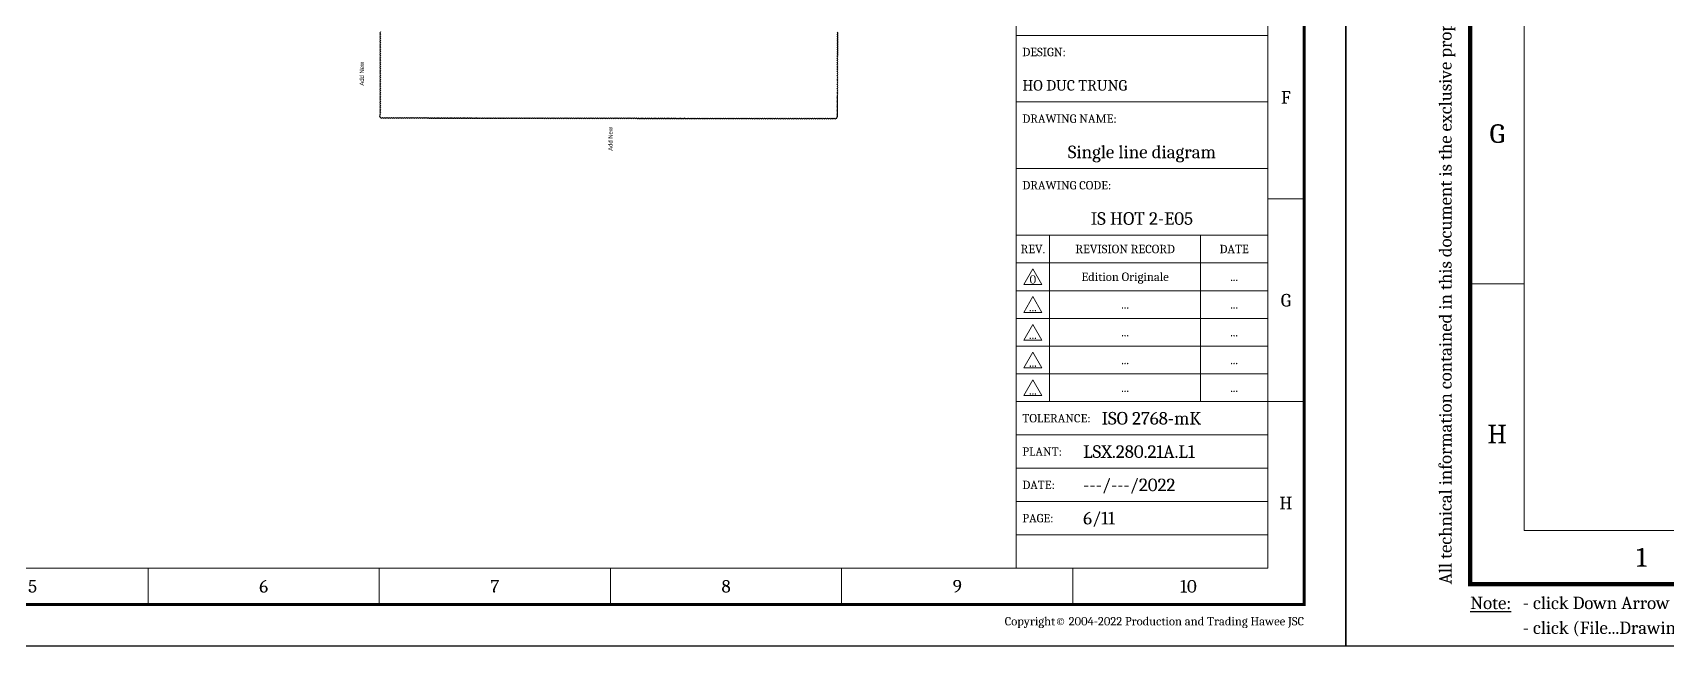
# Model space of a CAD drawing. Header units: millimetres. Extents: x -116965 to 323937, y 291661 to 566926.
# Drawn here: x -55126 to -49668, y 312088 to 314138 of the extents above; entities that cross this region are included whole.
import ezdxf
from ezdxf.enums import TextEntityAlignment as Align

# ---------------------------------------------------------------- set-up
doc = ezdxf.new("R2010")
doc.units = ezdxf.units.MM
doc.layers.get('0').update_dxf_attribs({"lineweight": 18})
doc.layers.add('HV-MV Equipment', color=4, linetype='Continuous', lineweight=9)
doc.layers.add('Text 2', color=2, linetype='Continuous')
doc.styles.add('Hel-Con', font='')
doc.styles.add('hwBorder', font='Cambria.ttf')
doc.styles.get('Hel-Con').set_extended_font_data('VNI-Helve-Condense')

# ---------------------------------------------------------------- blocks, each defined once
blk = doc.blocks.new('*U1980')
at = {"color": 5}
for p, q in [((285.68, 53.41), (281.34, 53.41)), ((10, 29.2), (14.34, 29.2)), ((285.68, 29.2), (281.34, 29.2)), ((147.84, 5), (147.84, 9.34)), ((175.41, 5), (175.41, 9.34)), ((202.98, 5), (202.98, 9.34)), ((230.54, 5), (230.54, 9.34)), ((258.11, 5), (258.11, 9.34))]:
    blk.add_line(p, q, dxfattribs=at)
at = {"color": 5, "const_width": 0.35}
blk.add_lwpolyline([(10, 198.62), (285.68, 198.62), (285.68, 5), (10, 5)], close=True, dxfattribs=at)
at = {"color": 5}
for points in [[(14.34, 194.28), (281.34, 194.28), (281.34, 9.34), (14.34, 9.34)], [(251.34, 72.9), (281.34, 72.9), (281.34, 80.85), (251.34, 80.85)], [(251.34, 64.96), (281.34, 64.96), (281.34, 72.9), (251.34, 72.9)], [(251.34, 57.01), (281.34, 57.01), (281.34, 64.96), (251.34, 64.96)], [(251.34, 49.07), (281.34, 49.07), (281.34, 57.01), (251.34, 57.01)], [(251.34, 49.07), (255.34, 49.07), (255.34, 45.76), (251.34, 45.76)], [(255.34, 49.07), (273.34, 49.07), (273.34, 45.76), (255.34, 45.76)], [(273.34, 49.07), (281.34, 49.07), (281.34, 45.76), (273.34, 45.76)], [(251.34, 45.76), (255.34, 45.76), (255.34, 42.44), (251.34, 42.44)], [(255.34, 45.76), (273.34, 45.76), (273.34, 42.44), (255.34, 42.44)], [(273.34, 45.76), (281.34, 45.76), (281.34, 42.44), (273.34, 42.44)], [(251.34, 42.44), (255.34, 42.44), (255.34, 39.13), (251.34, 39.13)], [(255.34, 42.44), (273.34, 42.44), (273.34, 39.13), (255.34, 39.13)], [(273.34, 42.44), (281.34, 42.44), (281.34, 39.13), (273.34, 39.13)], [(251.34, 39.13), (255.34, 39.13), (255.34, 35.82), (251.34, 35.82)], [(255.34, 39.13), (273.34, 39.13), (273.34, 35.82), (255.34, 35.82)], [(273.34, 39.13), (281.34, 39.13), (281.34, 35.82), (273.34, 35.82)], [(251.34, 35.82), (255.34, 35.82), (255.34, 32.51), (251.34, 32.51)], [(255.34, 35.82), (273.34, 35.82), (273.34, 32.51), (255.34, 32.51)], [(273.34, 35.82), (281.34, 35.82), (281.34, 32.51), (273.34, 32.51)], [(251.34, 32.51), (255.34, 32.51), (255.34, 29.2), (251.34, 29.2)], [(255.34, 32.51), (273.34, 32.51), (273.34, 29.2), (255.34, 29.2)], [(273.34, 32.51), (281.34, 32.51), (281.34, 29.2), (273.34, 29.2)], [(251.34, 29.2), (281.34, 29.2), (281.34, 25.23), (251.34, 25.23)], [(251.34, 25.23), (281.34, 25.23), (281.34, 21.26), (251.34, 21.26)], [(251.34, 21.26), (281.34, 21.26), (281.34, 17.28), (251.34, 17.28)], [(251.34, 17.28), (281.34, 17.28), (281.34, 13.31), (251.34, 13.31)], [(251.34, 13.31), (281.34, 13.31), (281.34, 9.34), (251.34, 9.34)]]:
    blk.add_lwpolyline(points, close=True, dxfattribs=at)
at = {"color": 253}
for points in [[(253.34, 45.04), (252.26, 43.16), (254.42, 43.16)], [(253.34, 41.73), (252.26, 39.85), (254.42, 39.85)], [(253.34, 38.42), (252.26, 36.54), (254.42, 36.54)], [(253.34, 35.11), (252.26, 33.23), (254.42, 33.23)], [(253.34, 31.8), (252.26, 29.92), (254.42, 29.92)]]:
    blk.add_lwpolyline(points, close=True, dxfattribs=at)
at = {"layer": 'Defpoints', "color": 4}
blk.add_lwpolyline([(0, 203.62), (290.68, 203.62), (290.68, 0), (0, 0)], close=True, dxfattribs=at)
at = {"color": 253, "style": 'hwBorder'}
blk.add_text('All technical information contained in this document is the exclusive property of HAWEE PRODUCTION & TRADING JSC and may neither be used nor disclosed without its prior written consent. ', height=1, rotation=90, dxfattribs=at).set_placement((8, 5), align=Align.MIDDLE_LEFT)
for s, height, p in [('DESIGN:', 1, (252.09, 70.92)), ('HO DUC TRUNG', 1.25, (252.09, 66.94)), ('DRAWING NAME:', 1, (252.09, 62.97)), ('DRAWING CODE:', 1, (252.09, 55.02)), ('TOLERANCE:', 1, (252.09, 27.22)), ('PLANT:', 1, (252.09, 23.24)), ('LSX.280.21A.L1', 1.5, (259.34, 23.24)), ('DATE:', 1, (252.09, 19.27)), ('---/---/2022', 1.5, (259.34, 19.27)), ('PAGE:', 1, (252.09, 15.3))]:
    blk.add_text(s, height=height, dxfattribs=at).set_placement(p, align=Align.MIDDLE_LEFT)
for s, height, p in [('F', 1.5, (283.51, 65.51)), ('REV.', 1, (253.34, 47.41)), ('REVISION RECORD', 1, (264.34, 47.41)), ('DATE', 1, (277.34, 47.41)), ('G', 1.5, (12.17, 41.3)), ('G', 1.5, (283.51, 41.3)), ('H', 1.5, (12.17, 17.1)), ('H', 1.5, (283.51, 17.1)), ('1', 1.5, (23.78, 7.17)), ('5', 1.5, (134.06, 7.17)), ('6', 1.5, (161.62, 7.17)), ('7', 1.5, (189.19, 7.17)), ('8', 1.5, (216.76, 7.17)), ('9', 1.5, (244.33, 7.17)), ('10', 1.5, (271.89, 7.17))]:
    blk.add_text(s, height=height, dxfattribs=at).set_placement(p, align=Align.MIDDLE_CENTER)
blk.add_text('Copyright© 2004-2022 Production and Trading Hawee JSC', height=1, dxfattribs=at).set_placement((285.68, 3), align=Align.MIDDLE_RIGHT)
at = {"color": 6, "style": 'hwBorder', "flags": 8}
for tag, p in [("DWG'SNAME", (266.34, 59)), ("DWG'SCODE2", (266.34, 51.05))]:
    blk.add_attdef(tag, text='', height=1.5, dxfattribs=at).set_placement(p, align=Align.MIDDLE_CENTER)
at = {"color": 253, "style": 'hwBorder', "flags": 8}
for tag, p in [('REV_0', (253.34, 43.79)), ('REV_MODIFY0', (264.34, 44.1)), ('REV_DATE0', (277.34, 44.1)), ('REV_1', (253.34, 40.48)), ('REV_MODIFY1', (264.34, 40.79)), ('REV_DATE1', (277.34, 40.79)), ('REV_2', (253.34, 37.17)), ('REV_MODIFY2', (264.34, 37.48)), ('REV_DATE2', (277.34, 37.48)), ('REV_3', (253.34, 33.86)), ('REV_MODIFY3', (264.34, 34.17)), ('REV_DATE3', (277.34, 34.17)), ('REV_4', (253.34, 30.55)), ('REV_MODIFY4', (264.34, 30.86)), ('REV_DATE4', (277.34, 30.86))]:
    blk.add_attdef(tag, text='', height=1, dxfattribs=at).set_placement(p, align=Align.MIDDLE_CENTER)
at = {"color": 6, "style": 'hwBorder', "flags": 8}
for tag, p in [('TOLERANCE', (261.54, 27.22)), ('PAGE', (259.34, 15.3))]:
    blk.add_attdef(tag, text='', height=1.5, dxfattribs=at).set_placement(p, align=Align.MIDDLE_LEFT)
at = {"layer": 'Defpoints', "color": 253, "style": 'hwBorder'}
for s, p in [('%%UNote:', (10, 3.5)), ('- click Down Arrow or press the key combination (Ctrl+1) to choose other layouts.', (14.23, 3.5)), ('- click (File...Drawing...Properties...Custome) to change informations on this border.', (14.23, 1.5))]:
    blk.add_text(s, height=1, dxfattribs=at).set_placement(p, align=Align.MIDDLE_LEFT)

msp = doc.modelspace()

# ---------------------------------------------------------------- linework, layer by layer
at = {"layer": 'Text 2', "color": 32, "true_color": 0xcd6928}
msp.add_lwpolyline([(-53964.60873, 314141.114645, 0.52056705), (-53964.60873, 314133.86852, 0.52056705), (-53964.60873, 314126.622394, 0.52056705), (-53964.60873, 314119.376268, 0.52056705), (-53964.60873, 314112.130143, 0.52056705), (-53964.60873, 314104.884017, 0.52056705), (-53964.60873, 314097.637891, 0.52056705), (-53964.60873, 314090.391766, 0.52056705), (-53964.60873, 314083.14564, 0.52056705), (-53964.60873, 314075.899514, 0.52056705), (-53964.60873, 314068.653389, 0.52056705), (-53964.60873, 314061.407263, 0.52056705), (-53964.60873, 314054.161137, 0.52056705), (-53964.60873, 314046.915012, 0.52056705), (-53964.60873, 314039.668886, 0.52056705), (-53964.60873, 314032.42276, 0.52056705), (-53964.60873, 314025.176635, 0.52056705), (-53964.60873, 314017.930509, 0.52056705), (-53964.60873, 314010.684383, 0.52056705), (-53964.60873, 314003.438258, 0.52056705), (-53964.60873, 313996.192132, 0.52056705), (-53964.60873, 313988.946006, 0.52056705), (-53964.60873, 313981.699881, 0.52056705), (-53964.60873, 313974.453755, 0.52056705), (-53964.60873, 313967.207629, 0.52056705), (-53964.60873, 313959.961503, 0.52056705), (-53964.60873, 313952.715378, 0.52056705), (-53964.60873, 313945.469252, 0.52056705), (-53964.60873, 313938.223126, 0.52056705), (-53964.60873, 313930.977001, 0.52056705), (-53964.60873, 313923.730875, 0.52056705), (-53964.60873, 313916.484749, 0.52056705), (-53964.60873, 313909.238624, 0.52056705), (-53964.60873, 313901.992498, 0.52056705), (-53964.60873, 313894.746372, 0.52056705), (-53964.60873, 313887.500247, 0.52056705), (-53964.60873, 313880.254121, 0.52056705), (-53964.60873, 313873.007995, 0.52056705), (-53964.60873, 313865.76187, 0.52056705), (-53964.60873, 313855.018701, 0.52056705), (-53957.362614, 313855.007103, 0.52056705), (-53950.116497, 313854.995505, 0.52056705), (-53942.870381, 313854.983907, 0.52056705), (-53935.624265, 313854.972309, 0.52056705), (-53928.378148, 313854.960711, 0.52056705), (-53921.132032, 313854.949113, 0.52056705), (-53913.885915, 313854.937515, 0.52056705), (-53906.639799, 313854.925917, 0.52056705), (-53899.393683, 313854.914319, 0.52056705), (-53892.147566, 313854.902721, 0.52056705), (-53884.90145, 313854.891124, 0.52056705), (-53877.655333, 313854.879526, 0.52056705), (-53870.409217, 313854.867928, 0.52056705), (-53863.163101, 313854.85633, 0.52056705), (-53855.916984, 313854.844732, 0.52056705), (-53848.670868, 313854.833134, 0.52056705), (-53841.424752, 313854.821536, 0.52056705), (-53834.178635, 313854.809938, 0.52056705), (-53826.932519, 313854.79834, 0.52056705), (-53819.686402, 313854.786742, 0.52056705), (-53812.440286, 313854.775144, 0.52056705), (-53805.19417, 313854.763546, 0.52056705), (-53797.948053, 313854.751948, 0.52056705), (-53790.701937, 313854.74035, 0.52056705), (-53783.45582, 313854.728753, 0.52056705), (-53776.209704, 313854.717155, 0.52056705), (-53768.963588, 313854.705557, 0.52056705), (-53761.717471, 313854.693959, 0.52056705), (-53754.471355, 313854.682361, 0.52056705), (-53747.225238, 313854.670763, 0.52056705), (-53739.979122, 313854.659165, 0.52056705), (-53732.733006, 313854.647567, 0.52056705), (-53725.486889, 313854.635969, 0.52056705), (-53718.240773, 313854.624371, 0.52056705), (-53710.994656, 313854.612773, 0.52056705), (-53703.74854, 313854.601175, 0.52056705), (-53696.502424, 313854.589577, 0.52056705), (-53689.256307, 313854.577979, 0.52056705), (-53682.010191, 313854.566382, 0.52056705), (-53674.764074, 313854.554784, 0.52056705), (-53667.517958, 313854.543186, 0.52056705), (-53660.271842, 313854.531588, 0.52056705), (-53653.025725, 313854.51999, 0.52056705), (-53645.779609, 313854.508392, 0.52056705), (-53638.533492, 313854.496794, 0.52056705), (-53631.287376, 313854.485196, 0.52056705), (-53624.04126, 313854.473598, 0.52056705), (-53616.795143, 313854.462, 0.52056705), (-53609.549027, 313854.450402, 0.52056705), (-53602.30291, 313854.438804, 0.52056705), (-53595.056794, 313854.427206, 0.52056705), (-53587.810678, 313854.415608, 0.52056705), (-53580.564561, 313854.404011, 0.52056705), (-53573.318445, 313854.392413, 0.52056705), (-53566.072328, 313854.380815, 0.52056705), (-53558.826212, 313854.369217, 0.52056705), (-53551.580096, 313854.357619, 0.52056705), (-53544.333979, 313854.346021, 0.52056705), (-53537.087863, 313854.334423, 0.52056705), (-53529.841746, 313854.322825, 0.52056705), (-53522.59563, 313854.311227, 0.52056705), (-53515.349514, 313854.299629, 0.52056705), (-53508.103397, 313854.288031, 0.52056705), (-53500.857281, 313854.276433, 0.52056705), (-53493.611164, 313854.264835, 0.52056705), (-53486.365048, 313854.253237, 0.52056705), (-53479.118932, 313854.24164, 0.52056705), (-53471.872815, 313854.230042, 0.52056705), (-53464.626699, 313854.218444, 0.52056705), (-53457.380583, 313854.206846, 0.52056705), (-53450.134466, 313854.195248, 0.52056705), (-53442.88835, 313854.18365, 0.52056705), (-53435.642233, 313854.172052, 0.52056705), (-53428.396117, 313854.160454, 0.52056705), (-53421.150001, 313854.148856, 0.52056705), (-53413.903884, 313854.137258, 0.52056705), (-53406.657768, 313854.12566, 0.52056705), (-53399.411651, 313854.114062, 0.52056705), (-53392.165535, 313854.102464, 0.52056705), (-53384.919419, 313854.090866, 0.52056705), (-53377.673302, 313854.079269, 0.52056705), (-53370.427186, 313854.067671, 0.52056705), (-53363.181069, 313854.056073, 0.52056705), (-53355.934953, 313854.044475, 0.52056705), (-53348.688837, 313854.032877, 0.52056705), (-53341.44272, 313854.021279, 0.52056705), (-53334.196604, 313854.009681, 0.52056705), (-53326.950487, 313853.998083, 0.52056705), (-53319.704371, 313853.986485, 0.52056705), (-53312.458255, 313853.974887, 0.52056705), (-53305.212138, 313853.963289, 0.52056705), (-53297.966022, 313853.951691, 0.52056705), (-53290.719905, 313853.940093, 0.52056705), (-53283.473789, 313853.928495, 0.52056705), (-53276.227673, 313853.916898, 0.52056705), (-53268.981556, 313853.9053, 0.52056705), (-53261.73544, 313853.893702, 0.52056705), (-53254.489323, 313853.882104, 0.52056705), (-53247.243207, 313853.870506, 0.52056705), (-53239.997091, 313853.858908, 0.52056705), (-53232.750974, 313853.84731, 0.52056705), (-53225.504858, 313853.835712, 0.52056705), (-53218.258741, 313853.824114, 0.52056705), (-53211.012625, 313853.812516, 0.52056705), (-53203.766509, 313853.800918, 0.52056705), (-53196.520392, 313853.78932, 0.52056705), (-53189.274276, 313853.777722, 0.52056705), (-53182.028159, 313853.766124, 0.52056705), (-53174.782043, 313853.754527, 0.52056705), (-53167.535927, 313853.742929, 0.52056705), (-53160.28981, 313853.731331, 0.52056705), (-53153.043694, 313853.719733, 0.52056705), (-53145.797577, 313853.708135, 0.52056705), (-53138.551461, 313853.696537, 0.52056705), (-53131.305345, 313853.684939, 0.52056705), (-53124.059228, 313853.673341, 0.52056705), (-53116.813112, 313853.661743, 0.52056705), (-53109.566995, 313853.650145, 0.52056705), (-53102.320879, 313853.638547, 0.52056705), (-53095.074763, 313853.626949, 0.52056705), (-53087.828646, 313853.615351, 0.52056705), (-53080.58253, 313853.603753, 0.52056705), (-53073.336414, 313853.592156, 0.52056705), (-53066.090297, 313853.580558, 0.52056705), (-53058.844181, 313853.56896, 0.52056705), (-53051.598064, 313853.557362, 0.52056705), (-53044.351948, 313853.545764, 0.52056705), (-53037.105832, 313853.534166, 0.52056705), (-53029.859715, 313853.522568, 0.52056705), (-53022.613599, 313853.51097, 0.52056705), (-53015.367482, 313853.499372, 0.52056705), (-53008.121366, 313853.487774, 0.52056705), (-53000.87525, 313853.476176, 0.52056705), (-52993.629133, 313853.464578, 0.52056705), (-52986.383017, 313853.45298, 0.52056705), (-52979.1369, 313853.441383, 0.52056705), (-52971.890784, 313853.429785, 0.52056705), (-52964.644668, 313853.418187, 0.52056705), (-52957.398551, 313853.406589, 0.52056705), (-52950.152435, 313853.394991, 0.52056705), (-52942.906318, 313853.383393, 0.52056705), (-52935.660202, 313853.371795, 0.52056705), (-52928.414086, 313853.360197, 0.52056705), (-52921.167969, 313853.348599, 0.52056705), (-52913.921853, 313853.337001, 0.52056705), (-52906.675736, 313853.325403, 0.52056705), (-52899.42962, 313853.313805, 0.52056705), (-52892.183504, 313853.302207, 0.52056705), (-52884.937387, 313853.290609, 0.52056705), (-52877.691271, 313853.279012, 0.52056705), (-52870.445154, 313853.267414, 0.52056705), (-52863.199038, 313853.255816, 0.52056705), (-52855.952922, 313853.244218, 0.52056705), (-52848.706805, 313853.23262, 0.52056705), (-52841.460689, 313853.221022, 0.52056705), (-52834.214572, 313853.209424, 0.52056705), (-52826.968456, 313853.197826, 0.52056705), (-52819.72234, 313853.186228, 0.52056705), (-52812.476223, 313853.17463, 0.52056705), (-52805.230107, 313853.163032, 0.52056705), (-52797.98399, 313853.151434, 0.52056705), (-52790.737874, 313853.139836, 0.52056705), (-52783.491758, 313853.128238, 0.52056705), (-52776.245641, 313853.116641, 0.52056705), (-52768.999525, 313853.105043, 0.52056705), (-52761.753408, 313853.093445, 0.52056705), (-52754.507292, 313853.081847, 0.52056705), (-52747.261176, 313853.070249, 0.52056705), (-52740.015059, 313853.058651, 0.52056705), (-52732.768943, 313853.047053, 0.52056705), (-52725.522826, 313853.035455, 0.52056705), (-52718.27671, 313853.023857, 0.52056705), (-52711.030594, 313853.012259, 0.52056705), (-52703.784477, 313853.000661, 0.52056705), (-52696.538361, 313852.989063, 0.52056705), (-52689.292245, 313852.977465, 0.52056705), (-52682.046128, 313852.965867, 0.52056705), (-52674.800012, 313852.95427, 0.52056705), (-52667.553895, 313852.942672, 0.52056705), (-52660.307779, 313852.931074, 0.52056705), (-52653.061663, 313852.919476, 0.52056705), (-52645.815546, 313852.907878, 0.52056705), (-52638.56943, 313852.89628, 0.52056705), (-52631.323313, 313852.884682, 0.52056705), (-52624.077197, 313852.873084, 0.52056705), (-52616.831081, 313852.861486, 0.52056705), (-52609.584964, 313852.849888, 0.52056705), (-52602.338848, 313852.83829, 0.52056705), (-52595.092731, 313852.826692, 0.52056705), (-52587.846615, 313852.815094, 0.52056705), (-52580.600499, 313852.803496, 0.52056705), (-52573.354382, 313852.791899, 0.52056705), (-52566.108266, 313852.780301, 0.52056705), (-52558.862149, 313852.768703, 0.52056705), (-52551.616033, 313852.757105, 0.52056705), (-52544.369917, 313852.745507, 0.52056705), (-52537.1238, 313852.733909, 0.52056705), (-52529.877684, 313852.722311, 0.52056705), (-52522.631567, 313852.710713, 0.52056705), (-52515.385451, 313852.699115, 0.52056705), (-52508.139335, 313852.687517, 0.52056705), (-52500.893218, 313852.675919, 0.52056705), (-52493.647102, 313852.664321, 0.52056705), (-52486.400985, 313852.652723, 0.52056705), (-52479.154869, 313852.641125, 0.52056705), (-52471.908753, 313852.629528, 0.52056705), (-52464.662636, 313852.61793, 0.52056705), (-52457.41652, 313852.606332, 0.52056705), (-52450.170403, 313852.594734, 0.52056705), (-52442.924287, 313852.583136, 0.52056705), (-52440.309885, 313857.227946, 0.52056705), (-52440.282953, 313864.474022, 0.52056705), (-52440.256022, 313871.720097, 0.52056705), (-52440.22909, 313878.966173, 0.52056705), (-52440.202158, 313886.212248, 0.52056705), (-52440.175227, 313893.458324, 0.52056705), (-52440.148295, 313900.7044, 0.52056705), (-52440.121364, 313907.950475, 0.52056705), (-52440.094432, 313915.196551, 0.52056705), (-52440.0675, 313922.442627, 0.52056705), (-52440.040569, 313929.688702, 0.52056705), (-52440.013637, 313936.934778, 0.52056705), (-52439.986705, 313944.180853, 0.52056705), (-52439.959774, 313951.426929, 0.52056705), (-52439.932842, 313958.673005, 0.52056705), (-52439.905911, 313965.91908, 0.52056705), (-52439.878979, 313973.165156, 0.52056705), (-52439.852047, 313980.411232, 0.52056705), (-52439.825116, 313987.657307, 0.52056705), (-52439.798184, 313994.903383, 0.52056705), (-52439.771253, 314002.149459, 0.52056705), (-52439.744321, 314009.395534, 0.52056705), (-52439.717389, 314016.64161, 0.52056705), (-52439.690458, 314023.887685, 0.52056705), (-52439.663526, 314031.133761, 0.52056705), (-52439.636594, 314038.379837, 0.52056705), (-52439.609663, 314045.625912, 0.52056705), (-52439.582731, 314052.871988, 0.52056705), (-52439.5558, 314060.118064, 0.52056705), (-52439.528868, 314067.364139, 0.52056705), (-52439.501936, 314074.610215, 0.52056705), (-52439.475005, 314081.85629, 0.52056705), (-52439.448073, 314089.102366, 0.52056705), (-52439.421142, 314096.348442, 0.52056705), (-52439.39421, 314103.594517, 0.52056705), (-52439.367278, 314110.840593, 0.52056705), (-52439.340347, 314118.086669, 0.52056705), (-52439.313415, 314125.332744, 0.52056705), (-52439.286483, 314132.57882, 0.52056705), (-52439.259552, 314139.824895, 0.52056705)], format="xyb", dxfattribs=at)

# ---------------------------------------------------------------- block references
at = {"ltscale": 5, "xscale": 41.47693088945395, "yscale": 41.47693088945395, "zscale": 41.47693088945395}
msp.add_blockref('*U1980', (-50740.951789, 312088.154046), dxfattribs=at)
at = {"ltscale": 5}
ref = msp.add_blockref('*U1980', (-58879.961977, 312088.154046), dxfattribs=dict(at, xscale=28, yscale=28, zscale=28))
ref.add_attrib("DWG'SNAME", 'Single line diagram', dxfattribs={"color": 6, "height": 42, "style": 'hwBorder', "flags": 8}).set_placement((-51422.455977, 313740.084046), align=Align.MIDDLE_CENTER)
ref.add_attrib("DWG'SCODE2", 'IS HOT 2-E05', dxfattribs={"color": 6, "height": 42, "style": 'hwBorder', "flags": 8}).set_placement((-51422.455977, 313517.615646), align=Align.MIDDLE_CENTER)
ref.add_attrib('PAGE', '6/11', dxfattribs={"color": 6, "height": 42, "style": 'hwBorder', "flags": 8}).set_placement((-51618.455977, 312516.509246), align=Align.MIDDLE_LEFT)
ref.add_attrib('TOLERANCE', 'ISO 2768-mK', dxfattribs={"color": 6, "height": 42, "style": 'hwBorder'}).set_placement((-51556.855977, 312850.210446), align=Align.MIDDLE_LEFT)
ref.add_attrib('REV_0', '0', dxfattribs={"color": 253, "height": 28, "style": 'hwBorder', "flags": 8}).set_placement((-51786.455977, 313314.206846), align=Align.MIDDLE_CENTER)
ref.add_attrib('REV_DATE0', '...', dxfattribs={"color": 253, "height": 28, "style": 'hwBorder', "flags": 8}).set_placement((-51114.455977, 313322.956846), align=Align.MIDDLE_CENTER)
ref.add_attrib('REV_MODIFY0', 'Edition Originale', dxfattribs={"color": 253, "height": 28, "style": 'hwBorder', "flags": 8}).set_placement((-51478.455977, 313322.956846), align=Align.MIDDLE_CENTER)
ref.add_attrib('REV_1', '...', dxfattribs={"color": 253, "height": 28, "style": 'hwBorder', "flags": 8}).set_placement((-51786.455977, 313221.510046), align=Align.MIDDLE_CENTER)
ref.add_attrib('REV_DATE1', '...', dxfattribs={"color": 253, "height": 28, "style": 'hwBorder', "flags": 8}).set_placement((-51114.455977, 313230.260046), align=Align.MIDDLE_CENTER)
ref.add_attrib('REV_MODIFY1', '...', dxfattribs={"color": 253, "height": 28, "style": 'hwBorder', "flags": 8}).set_placement((-51478.455977, 313230.260046), align=Align.MIDDLE_CENTER)
ref.add_attrib('REV_2', '...', dxfattribs={"color": 253, "height": 28, "style": 'hwBorder', "flags": 8}).set_placement((-51786.455977, 313128.816046), align=Align.MIDDLE_CENTER)
ref.add_attrib('REV_DATE2', '...', dxfattribs={"color": 253, "height": 28, "style": 'hwBorder', "flags": 8}).set_placement((-51114.455977, 313137.566046), align=Align.MIDDLE_CENTER)
ref.add_attrib('REV_MODIFY2', '...', dxfattribs={"color": 253, "height": 28, "style": 'hwBorder', "flags": 8}).set_placement((-51478.455977, 313137.566046), align=Align.MIDDLE_CENTER)
ref.add_attrib('REV_3', '...', dxfattribs={"color": 253, "height": 28, "style": 'hwBorder', "flags": 8}).set_placement((-51786.455977, 313036.122046), align=Align.MIDDLE_CENTER)
ref.add_attrib('REV_DATE3', '...', dxfattribs={"color": 253, "height": 28, "style": 'hwBorder', "flags": 8}).set_placement((-51114.455977, 313044.872046), align=Align.MIDDLE_CENTER)
ref.add_attrib('REV_MODIFY3', '...', dxfattribs={"color": 253, "height": 28, "style": 'hwBorder', "flags": 8}).set_placement((-51478.455977, 313044.872046), align=Align.MIDDLE_CENTER)
ref.add_attrib('REV_4', '...', dxfattribs={"color": 253, "height": 28, "style": 'hwBorder', "flags": 8}).set_placement((-51786.455977, 312943.425246), align=Align.MIDDLE_CENTER)
ref.add_attrib('REV_DATE4', '...', dxfattribs={"color": 253, "height": 28, "style": 'hwBorder', "flags": 8}).set_placement((-51114.455977, 312952.175246), align=Align.MIDDLE_CENTER)
ref.add_attrib('REV_MODIFY4', '...', dxfattribs={"color": 253, "height": 28, "style": 'hwBorder', "flags": 8}).set_placement((-51478.455977, 312952.175246), align=Align.MIDDLE_CENTER)

# ---------------------------------------------------------------- texts
at = {"layer": 'HV-MV Equipment', "color": 1, "lineweight": 9, "style": 'Hel-Con'}
for p in [(-54019.974527, 314001.375822), (-53189.743159, 313783.63838)]:
    msp.add_text('Add New', height=14.2884903, rotation=90, dxfattribs=at).set_placement(p, align=Align.CENTER)

doc.saveas('drawing.dxf')
